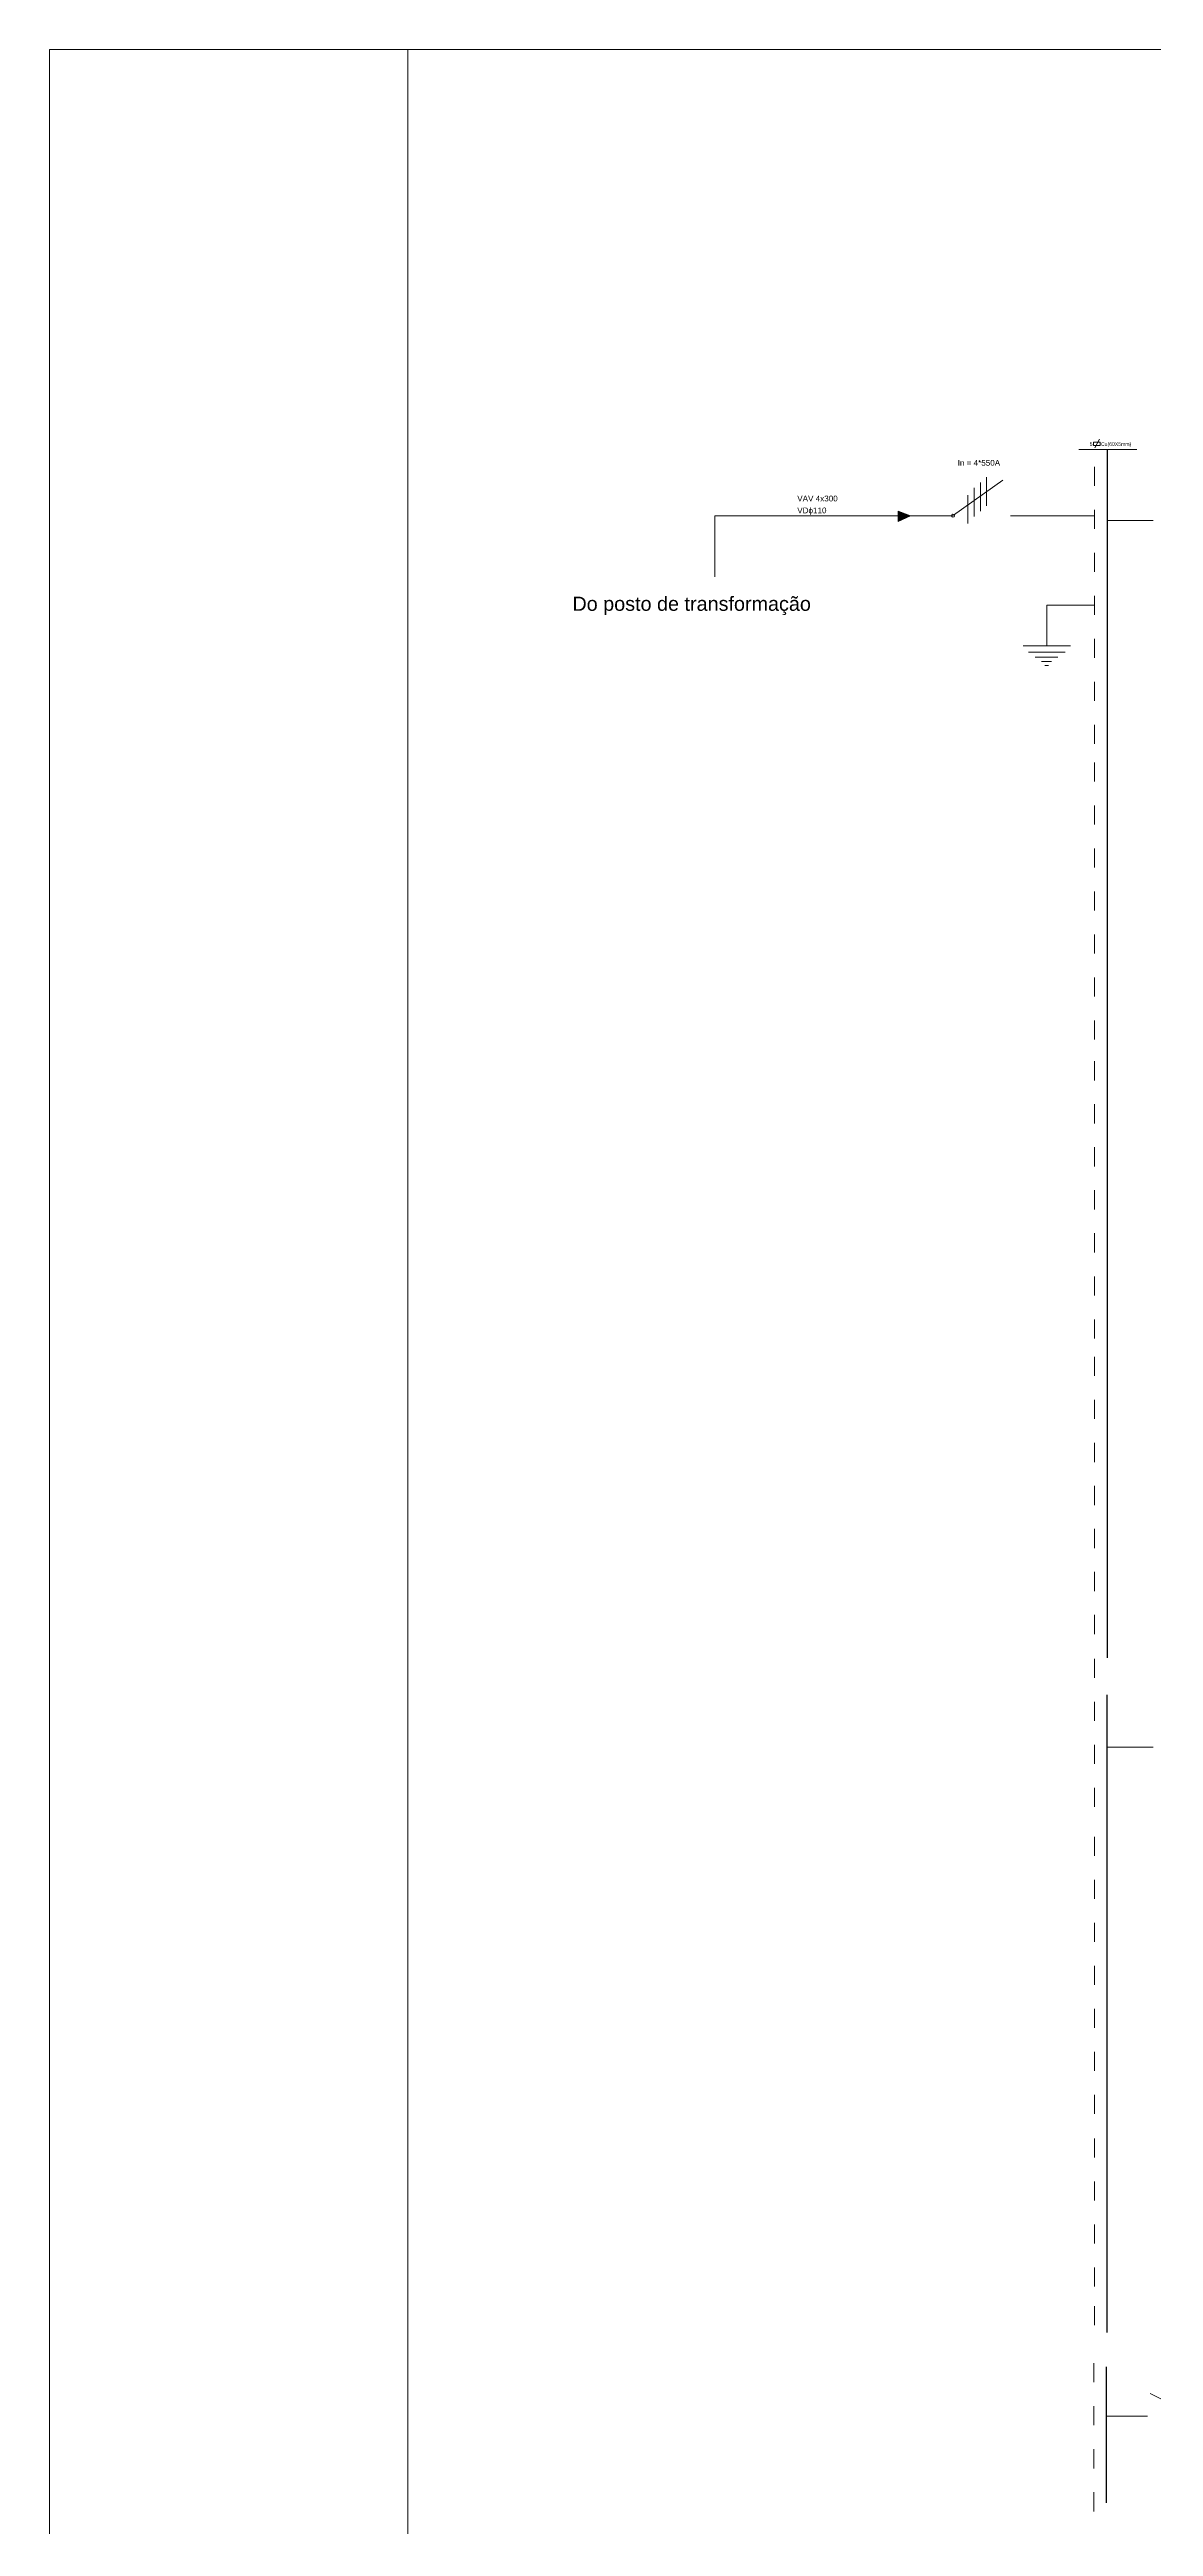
# Model space of a CAD drawing. Extents: x -17539 to 1421, y -3169 to 802964.
# Drawn here: x 652.23 to 659.94, y 325.17 to 342.45 of the extents above; entities that cross this region are included whole.
import ezdxf
from ezdxf.enums import TextEntityAlignment as Align

# ---------------------------------------------------------------- set-up
doc = ezdxf.new("R2010")
doc.units = 0
doc.header["$LTSCALE"] = 25
doc.header["$MEASUREMENT"] = 0
doc.linetypes.add('TRACO_PONTO', pattern=[500, 300, -100, 0.1, -99.9])
doc.layers.get('0').update_dxf_attribs({"lineweight": 9})
doc.styles.add('ROMANS', font='arial.ttf')

msp = doc.modelspace()

# ---------------------------------------------------------------- hatches: boundary and pattern name
h = msp.add_hatch(color=256)
h.dxf.hatch_style = 1
h.paths.add_polyline_path([(658.156, 339.228), (658.156, 339.156), (658.241, 339.194)])

# ---------------------------------------------------------------- linework, layer by layer
for p, q in [((652.235, 342.447), (652.235, 312.747)), ((652.235, 342.447), (673.235, 342.447)), ((654.735, 342.447), (654.735, 312.747)), ((659.417, 339.657), (659.82, 339.657)), ((659.566, 339.708), (659.519, 339.708)), ((659.519, 339.684), (659.519, 339.708)), ((659.519, 339.684), (659.566, 339.684)), ((659.528, 339.669), (659.56, 339.728)), ((659.566, 339.684), (659.566, 339.708)), ((659.525, 339.537), (659.525, 339.404)), ((658.542, 339.199), (658.886, 339.444)), ((658.641, 339.339), (658.641, 339.141)), ((658.687, 339.389), (658.687, 339.19)), ((658.731, 339.426), (658.731, 339.227)), ((658.771, 339.463), (658.771, 339.264)), ((658.156, 339.194), (656.876, 339.194)), ((656.876, 339.194), (656.876, 338.768)), ((658.156, 339.228), (658.156, 339.156)), ((658.156, 339.228), (658.241, 339.194)), ((658.156, 339.156), (658.241, 339.194)), ((658.398, 339.194), (658.241, 339.194)), ((659.525, 339.237), (659.525, 339.104)), ((659.613, 339.161), (659.934, 339.161)), ((659.525, 338.937), (659.525, 338.804)), ((659.525, 338.637), (659.525, 338.504)), ((659.193, 338.287), (659.193, 338.571)), ((659.525, 338.571), (659.193, 338.571)), ((659.029, 338.287), (659.358, 338.287)), ((659.525, 338.337), (659.525, 338.204)), ((659.065, 338.244), (659.32, 338.244)), ((659.112, 338.209), (659.269, 338.209)), ((659.156, 338.179), (659.226, 338.179)), ((659.18, 338.151), (659.204, 338.151)), ((659.525, 338.037), (659.525, 337.904)), ((659.525, 337.737), (659.525, 337.604)), ((659.525, 337.474), (659.525, 337.342)), ((659.525, 337.174), (659.525, 337.042)), ((659.525, 336.874), (659.525, 336.742)), ((659.525, 336.574), (659.525, 336.442)), ((659.525, 336.274), (659.525, 336.142)), ((659.525, 335.974), (659.525, 335.842)), ((659.525, 335.674), (659.525, 335.542)), ((659.525, 335.39), (659.525, 335.257)), ((659.525, 335.09), (659.525, 334.957)), ((659.525, 334.79), (659.525, 334.657)), ((659.525, 334.49), (659.525, 334.357)), ((659.525, 334.19), (659.525, 334.057)), ((659.525, 333.89), (659.525, 333.757)), ((659.525, 333.59), (659.525, 333.457)), ((659.525, 333.328), (659.525, 333.195)), ((659.525, 333.028), (659.525, 332.895)), ((659.525, 332.728), (659.525, 332.595)), ((659.525, 332.428), (659.525, 332.295)), ((659.525, 332.128), (659.525, 331.995)), ((659.525, 331.828), (659.525, 331.695)), ((659.525, 331.528), (659.525, 331.395)), ((659.525, 331.222), (659.525, 331.09)), ((659.525, 330.922), (659.525, 330.79)), ((659.525, 330.622), (659.525, 330.49)), ((659.613, 330.607), (659.934, 330.607)), ((659.525, 330.322), (659.525, 330.19)), ((659.525, 329.981), (659.525, 329.849)), ((659.525, 329.681), (659.525, 329.549)), ((659.525, 329.381), (659.525, 329.249)), ((659.525, 329.081), (659.525, 328.949)), ((659.525, 328.781), (659.525, 328.649)), ((659.525, 328.481), (659.525, 328.349)), ((659.525, 328.181), (659.525, 328.049)), ((659.525, 327.876), (659.525, 327.744)), ((659.525, 327.576), (659.525, 327.444)), ((659.525, 327.276), (659.525, 327.144)), ((659.525, 326.976), (659.525, 326.844)), ((659.525, 326.707), (659.525, 326.574)), ((659.521, 326.309), (659.521, 326.176)), ((659.521, 326.009), (659.521, 325.876)), ((660.177, 325.968), (659.913, 326.098)), ((659.609, 325.941), (659.895, 325.941)), ((659.521, 325.709), (659.521, 325.576)), ((659.521, 325.409), (659.521, 325.276))]:
    msp.add_line(p, q)
at = {"lineweight": 30}
for p, q in [((659.613, 339.657), (659.613, 338.676)), ((659.613, 338.676), (659.613, 331.229)), ((659.613, 326.524), (659.613, 330.97)), ((659.609, 325.335), (659.609, 326.284))]:
    msp.add_line(p, q, dxfattribs=at)
at = {"linetype": 'TRACO_PONTO'}
for p, q in [((658.539, 339.194), (658.398, 339.194)), ((658.94, 339.195), (659.521, 339.195))]:
    msp.add_line(p, q, dxfattribs=at)
msp.add_circle((658.538, 339.195), 0.0104)

# ---------------------------------------------------------------- texts
at = {"style": 'ROMANS'}
msp.add_text('5      Cu(60X5mm)', height=0.02538, dxfattribs=at).set_placement((659.637, 339.695), align=Align.MIDDLE_CENTER)
for s, height, p in [('In = 4*550A ', 0.04037, (658.571, 339.544)), (' VAV 4x300', 0.0404, (657.436, 339.295)), (' VDϕ110', 0.0404, (657.436, 339.212)), ('Do posto de transformação', 0.09875, (655.883, 338.532))]:
    msp.add_text(s, height=height, dxfattribs=at).set_placement(p)

doc.saveas('drawing.dxf')
